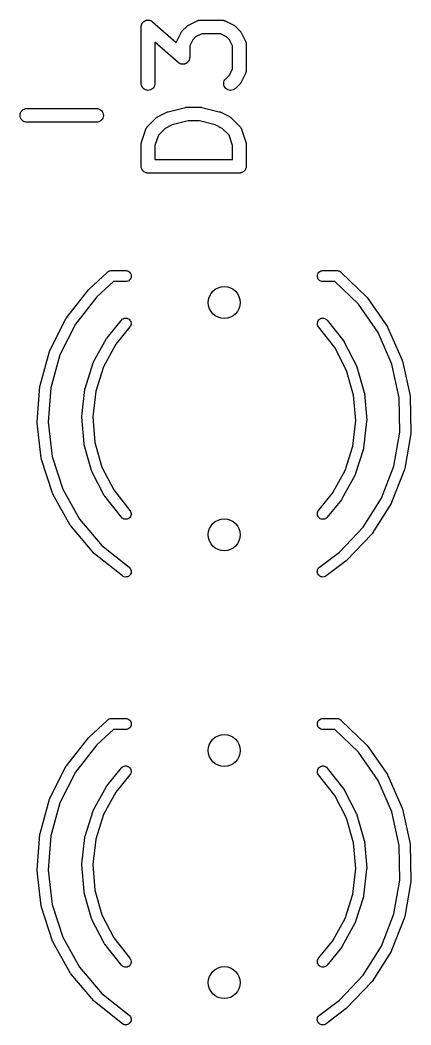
# Model space of a CAD drawing. Extents: x 2.7 to 6.64, y -5.71 to -1.95.
# Drawn here: x 6.4671 to 6.6356, y -3.8796 to -3.4468 of the extents above; entities that cross this region are included whole.
import ezdxf

# ---------------------------------------------------------------- set-up
doc = ezdxf.new("R2010")
doc.units = 0
doc.header["$MEASUREMENT"] = 0
doc.layers.add('BLACK', color=7, linetype='CONTINUOUS')

msp = doc.modelspace()

# ---------------------------------------------------------------- linework, layer by layer
at = {"layer": 'BLACK', "linetype": 'CONTINUOUS'}
for p, q in [((6.51933, -3.44936), (6.51936, -3.44926)), ((6.51933, -3.44955), (6.51933, -3.44936)), ((6.51936, -3.44926), (6.51937, -3.44916)), ((6.51937, -3.44916), (6.51943, -3.44898)), ((6.51943, -3.44898), (6.51947, -3.4488)), ((6.51947, -3.4488), (6.51951, -3.44871)), ((6.51951, -3.44871), (6.51955, -3.44861)), ((6.51955, -3.44861), (6.51963, -3.44845)), ((6.51963, -3.44845), (6.51971, -3.44828)), ((6.51971, -3.44828), (6.51977, -3.4482)), ((6.51977, -3.4482), (6.51982, -3.44811)), ((6.51982, -3.44811), (6.51994, -3.44796)), ((6.51994, -3.44796), (6.52005, -3.44782)), ((6.52005, -3.44782), (6.52013, -3.44774)), ((6.52013, -3.44774), (6.52019, -3.44767)), ((6.52019, -3.44767), (6.52034, -3.44755)), ((6.52034, -3.44755), (6.52047, -3.44742)), ((6.52047, -3.44742), (6.52056, -3.44737)), ((6.52056, -3.44737), (6.52064, -3.4473)), ((6.52064, -3.4473), (6.52081, -3.44722)), ((6.52081, -3.44722), (6.52096, -3.44712)), ((6.52096, -3.44712), (6.52106, -3.44709)), ((6.52106, -3.44709), (6.52115, -3.44704)), ((6.52115, -3.44704), (6.52133, -3.44698)), ((6.52133, -3.44698), (6.5215, -3.44692)), ((6.5215, -3.44692), (6.52161, -3.4469)), ((6.52161, -3.4469), (6.52171, -3.44687)), ((6.52171, -3.44687), (6.52189, -3.44686)), ((6.52189, -3.44686), (6.52207, -3.44683)), ((6.52207, -3.44683), (6.52218, -3.44683)), ((6.52218, -3.44683), (6.52228, -3.44682)), ((6.52228, -3.44682), (6.52246, -3.44684)), ((6.52246, -3.44684), (6.52265, -3.44685)), ((6.52265, -3.44685), (6.52275, -3.44687)), ((6.52275, -3.44687), (6.52285, -3.44688)), ((6.52285, -3.44688), (6.52303, -3.44694)), ((6.52303, -3.44694), (6.52321, -3.44698)), ((6.52321, -3.44698), (6.5233, -3.44702)), ((6.5233, -3.44702), (6.5234, -3.44705)), ((6.5234, -3.44705), (6.52357, -3.44714)), ((6.52357, -3.44714), (6.52373, -3.44722)), ((6.52373, -3.44722), (6.52382, -3.44728)), ((6.52382, -3.44728), (6.52391, -3.44733)), ((6.52391, -3.44733), (6.52405, -3.44745)), ((6.52405, -3.44745), (6.5242, -3.44755)), ((6.5242, -3.44755), (6.53441, -3.45649)), ((6.53908, -3.44943), (6.5392, -3.44932)), ((6.5392, -3.44932), (6.5393, -3.44925)), ((6.5393, -3.44925), (6.5394, -3.44917)), ((6.5394, -3.44917), (6.53955, -3.4491)), ((6.53955, -3.4491), (6.53969, -3.44901)), ((6.53969, -3.44901), (6.54344, -3.44713)), ((6.54344, -3.44713), (6.54347, -3.44712)), ((6.54347, -3.44712), (6.54355, -3.44709)), ((6.54355, -3.44709), (6.54363, -3.44705)), ((6.54363, -3.44705), (6.54382, -3.44699)), ((6.54382, -3.44699), (6.54401, -3.44692)), ((6.54401, -3.44692), (6.5441, -3.4469)), ((6.5441, -3.4469), (6.54418, -3.44688)), ((6.54418, -3.44688), (6.54438, -3.44686)), ((6.54438, -3.44686), (6.54458, -3.44683)), ((6.54458, -3.44683), (6.54467, -3.44683)), ((6.54467, -3.44683), (6.54476, -3.44682)), ((6.54476, -3.44682), (6.55413, -3.44682)), ((6.55413, -3.44682), (6.55417, -3.44682)), ((6.55417, -3.44682), (6.55426, -3.44683)), ((6.55426, -3.44683), (6.55434, -3.44683)), ((6.55434, -3.44683), (6.55454, -3.44686)), ((6.55454, -3.44686), (6.55474, -3.44689)), ((6.55474, -3.44689), (6.55483, -3.44691)), ((6.55483, -3.44691), (6.55491, -3.44693)), ((6.55491, -3.44693), (6.5551, -3.447)), ((6.5551, -3.447), (6.55529, -3.44706)), ((6.55529, -3.44706), (6.55537, -3.4471)), ((6.55537, -3.4471), (6.55545, -3.44713)), ((6.55545, -3.44713), (6.5592, -3.44901)), ((6.5592, -3.44901), (6.55924, -3.44903)), ((6.55924, -3.44903), (6.55938, -3.44912)), ((6.55938, -3.44912), (6.55952, -3.4492)), ((6.55952, -3.4492), (6.55962, -3.44927)), ((6.55962, -3.44927), (6.55972, -3.44934)), ((6.55972, -3.44934), (6.55984, -3.44946)), ((6.51931, -3.44973), (6.51933, -3.44955)), ((6.51931, -3.44977), (6.51931, -3.44973)), ((6.51931, -3.47415), (6.51931, -3.44977)), ((6.53462, -3.45595), (6.53649, -3.4522)), ((6.53649, -3.4522), (6.53651, -3.45217)), ((6.53651, -3.45217), (6.5366, -3.45203)), ((6.5366, -3.45203), (6.53668, -3.45188)), ((6.53668, -3.45188), (6.53676, -3.45179)), ((6.53676, -3.45179), (6.53682, -3.45168)), ((6.53682, -3.45168), (6.53694, -3.45156)), ((6.53694, -3.45156), (6.53704, -3.45144)), ((6.53704, -3.45144), (6.53892, -3.44956)), ((6.53892, -3.44956), (6.53895, -3.44953)), ((6.53895, -3.44953), (6.53908, -3.44943)), ((6.54545, -3.45273), (6.54276, -3.45408)), ((6.55343, -3.45273), (6.54545, -3.45273)), ((6.55613, -3.45408), (6.55343, -3.45273)), ((6.55984, -3.44946), (6.55997, -3.44956)), ((6.55997, -3.44956), (6.56184, -3.45144)), ((6.56184, -3.45144), (6.56187, -3.45147)), ((6.56187, -3.45147), (6.56197, -3.4516)), ((6.56197, -3.4516), (6.56209, -3.45172)), ((6.56209, -3.45172), (6.56215, -3.45182)), ((6.56215, -3.45182), (6.56223, -3.45192)), ((6.56223, -3.45192), (6.56231, -3.45206)), ((6.56231, -3.45206), (6.5624, -3.4522)), ((6.5624, -3.4522), (6.56427, -3.45595)), ((6.53531, -3.46512), (6.52521, -3.45628)), ((6.52521, -3.45628), (6.52521, -3.47415)), ((6.53441, -3.45649), (6.53448, -3.4563)), ((6.53448, -3.4563), (6.53454, -3.45611)), ((6.53454, -3.45611), (6.53459, -3.45603)), ((6.53459, -3.45603), (6.53462, -3.45595)), ((6.54156, -3.45527), (6.54021, -3.45797)), ((6.54021, -3.45797), (6.54021, -3.4629)), ((6.54276, -3.45408), (6.54156, -3.45527)), ((6.55733, -3.45527), (6.55613, -3.45408)), ((6.55868, -3.45797), (6.55733, -3.45527)), ((6.55868, -3.46783), (6.55868, -3.45797)), ((6.56427, -3.45595), (6.56429, -3.45599)), ((6.56429, -3.45599), (6.56432, -3.45607)), ((6.56432, -3.45607), (6.56436, -3.45615)), ((6.56436, -3.45615), (6.56442, -3.45634)), ((6.56442, -3.45634), (6.56449, -3.45653)), ((6.56449, -3.45653), (6.5645, -3.45662)), ((6.5645, -3.45662), (6.56453, -3.4567)), ((6.56453, -3.4567), (6.56455, -3.4569)), ((6.56455, -3.4569), (6.56458, -3.4571)), ((6.56458, -3.4571), (6.56457, -3.45719)), ((6.56457, -3.45719), (6.56458, -3.45727)), ((6.56458, -3.45727), (6.56458, -3.46852)), ((6.53546, -3.46523), (6.53531, -3.46512)), ((6.53561, -3.46535), (6.53546, -3.46523)), ((6.5357, -3.4654), (6.53561, -3.46535)), ((6.53578, -3.46546), (6.5357, -3.4654)), ((6.53595, -3.46553), (6.53578, -3.46546)), ((6.53611, -3.46562), (6.53595, -3.46553)), ((6.53621, -3.46565), (6.53611, -3.46562)), ((6.53631, -3.46569), (6.53621, -3.46565)), ((6.53649, -3.46574), (6.53631, -3.46569)), ((6.53666, -3.46579), (6.53649, -3.46574)), ((6.53677, -3.4658), (6.53666, -3.46579)), ((6.53687, -3.46583), (6.53677, -3.4658)), ((6.53705, -3.46583), (6.53687, -3.46583)), ((6.53724, -3.46585), (6.53705, -3.46583)), ((6.53734, -3.46584), (6.53724, -3.46585)), ((6.53744, -3.46585), (6.53734, -3.46584)), ((6.53763, -3.46582), (6.53744, -3.46585)), ((6.53781, -3.4658), (6.53763, -3.46582)), ((6.53791, -3.46577), (6.53781, -3.4658)), ((6.53801, -3.46575), (6.53791, -3.46577)), ((6.53819, -3.46569), (6.53801, -3.46575)), ((6.53836, -3.46564), (6.53819, -3.46569)), ((6.53846, -3.46559), (6.53836, -3.46564)), ((6.53855, -3.46555), (6.53846, -3.46559)), ((6.53871, -3.46545), (6.53855, -3.46555)), ((6.53887, -3.46537), (6.53871, -3.46545)), ((6.53895, -3.4653), (6.53887, -3.46537)), ((6.53904, -3.46525), (6.53895, -3.4653)), ((6.53918, -3.46512), (6.53904, -3.46525)), ((6.53932, -3.46501), (6.53918, -3.46512)), ((6.53939, -3.46493), (6.53932, -3.46501)), ((6.53947, -3.46486), (6.53939, -3.46493)), ((6.53957, -3.46471), (6.53947, -3.46486)), ((6.53969, -3.46457), (6.53957, -3.46471)), ((6.53974, -3.46448), (6.53969, -3.46457)), ((6.5398, -3.46439), (6.53974, -3.46448)), ((6.53988, -3.46422), (6.5398, -3.46439)), ((6.53997, -3.46406), (6.53988, -3.46422)), ((6.54, -3.46396), (6.53997, -3.46406)), ((6.54005, -3.46387), (6.54, -3.46396)), ((6.54009, -3.46369), (6.54005, -3.46387)), ((6.54015, -3.46351), (6.54009, -3.46369)), ((6.54016, -3.46341), (6.54015, -3.46351)), ((6.54018, -3.46331), (6.54016, -3.46341)), ((6.54019, -3.46312), (6.54018, -3.46331)), ((6.54021, -3.46294), (6.54019, -3.46312)), ((6.54021, -3.4629), (6.54021, -3.46294)), ((6.55579, -3.47206), (6.55733, -3.47052)), ((6.55733, -3.47052), (6.55868, -3.46783)), ((6.56427, -3.46984), (6.5624, -3.47359)), ((6.5643, -3.46976), (6.56427, -3.46984)), ((6.56434, -3.46969), (6.5643, -3.46976)), ((6.5644, -3.46949), (6.56434, -3.46969)), ((6.56448, -3.46931), (6.5644, -3.46949)), ((6.56449, -3.46922), (6.56448, -3.46931)), ((6.56452, -3.46914), (6.56449, -3.46922)), ((6.56454, -3.46894), (6.56452, -3.46914)), ((6.56457, -3.46874), (6.56454, -3.46894)), ((6.56458, -3.46856), (6.56457, -3.46865)), ((6.56457, -3.46865), (6.56457, -3.46874)), ((6.56458, -3.46852), (6.56458, -3.46856)), ((6.51936, -3.47472), (6.51931, -3.47415)), ((6.51953, -3.47527), (6.51936, -3.47472)), ((6.5198, -3.47578), (6.51953, -3.47527)), ((6.52497, -3.47531), (6.5247, -3.47582)), ((6.52515, -3.47476), (6.52497, -3.47531)), ((6.52521, -3.47419), (6.52515, -3.47476)), ((6.52521, -3.47415), (6.52521, -3.47419)), ((6.55493, -3.47414), (6.55499, -3.47356)), ((6.55498, -3.47471), (6.55493, -3.47414)), ((6.55515, -3.47526), (6.55498, -3.47471)), ((6.55499, -3.47356), (6.55515, -3.47301)), ((6.55515, -3.47301), (6.55543, -3.4725)), ((6.55541, -3.47577), (6.55515, -3.47526)), ((6.55543, -3.4725), (6.55579, -3.47206)), ((6.56184, -3.47436), (6.55997, -3.47623)), ((6.56195, -3.47423), (6.56184, -3.47436)), ((6.56206, -3.47411), (6.56195, -3.47423)), ((6.56213, -3.47401), (6.56206, -3.47411)), ((6.56221, -3.47391), (6.56213, -3.47401)), ((6.56229, -3.47377), (6.56221, -3.47391)), ((6.56238, -3.47363), (6.56229, -3.47377)), ((6.5624, -3.47359), (6.56238, -3.47363)), ((6.52016, -3.47623), (6.5198, -3.47578)), ((6.52061, -3.47659), (6.52016, -3.47623)), ((6.52111, -3.47687), (6.52061, -3.47659)), ((6.52167, -3.47704), (6.52111, -3.47687)), ((6.52224, -3.4771), (6.52167, -3.47704)), ((6.52281, -3.47705), (6.52224, -3.4771)), ((6.52337, -3.47688), (6.52281, -3.47705)), ((6.52388, -3.47662), (6.52337, -3.47688)), ((6.52433, -3.47626), (6.52388, -3.47662)), ((6.5247, -3.47582), (6.52433, -3.47626)), ((6.55578, -3.47622), (6.55541, -3.47577)), ((6.55622, -3.47659), (6.55578, -3.47622)), ((6.55673, -3.47687), (6.55622, -3.47659)), ((6.55728, -3.47704), (6.55673, -3.47687)), ((6.55785, -3.4771), (6.55728, -3.47704)), ((6.55842, -3.47705), (6.55785, -3.4771)), ((6.55898, -3.47689), (6.55842, -3.47705)), ((6.55949, -3.47662), (6.55898, -3.47689)), ((6.55994, -3.47626), (6.55949, -3.47662)), ((6.55997, -3.47623), (6.55994, -3.47626)), ((6.46709, -3.48783), (6.46715, -3.48726)), ((6.46714, -3.4884), (6.46709, -3.48783)), ((6.46715, -3.48726), (6.46732, -3.48671)), ((6.46732, -3.48671), (6.46759, -3.4862)), ((6.46759, -3.4862), (6.46796, -3.48576)), ((6.46796, -3.48576), (6.46841, -3.48539)), ((6.46841, -3.48539), (6.46892, -3.48512)), ((6.46892, -3.48512), (6.46947, -3.48495)), ((6.46947, -3.48495), (6.47004, -3.4849)), ((6.47004, -3.4849), (6.50004, -3.4849)), ((6.50004, -3.4849), (6.50008, -3.4849)), ((6.50008, -3.4849), (6.50065, -3.48496)), ((6.50065, -3.48496), (6.5012, -3.48514)), ((6.5012, -3.48514), (6.50171, -3.48542)), ((6.50171, -3.48542), (6.50215, -3.48579)), ((6.50215, -3.48579), (6.50251, -3.48623)), ((6.50251, -3.48623), (6.50278, -3.48675)), ((6.50278, -3.48675), (6.50294, -3.4873)), ((6.50299, -3.48787), (6.50293, -3.48845)), ((6.50294, -3.4873), (6.50299, -3.48787)), ((6.52656, -3.48838), (6.53031, -3.4865)), ((6.53031, -3.4865), (6.53035, -3.48649)), ((6.53035, -3.48649), (6.53036, -3.48648)), ((6.53036, -3.48648), (6.53037, -3.48647)), ((6.53037, -3.48647), (6.53063, -3.48638)), ((6.53063, -3.48638), (6.53089, -3.48629)), ((6.53089, -3.48629), (6.5309, -3.48629)), ((6.5309, -3.48629), (6.53092, -3.48628)), ((6.53092, -3.48628), (6.53842, -3.48441)), ((6.53842, -3.48441), (6.53846, -3.4844)), ((6.53846, -3.4844), (6.53851, -3.48439)), ((6.53851, -3.48439), (6.53856, -3.48437)), ((6.53856, -3.48437), (6.53879, -3.48435)), ((6.53879, -3.48435), (6.53903, -3.48432)), ((6.53903, -3.48432), (6.53908, -3.48432)), ((6.53908, -3.48432), (6.53913, -3.48432)), ((6.53913, -3.48432), (6.54476, -3.48432)), ((6.54476, -3.48432), (6.5448, -3.48432)), ((6.5448, -3.48432), (6.54485, -3.48432)), ((6.54485, -3.48432), (6.5449, -3.48432)), ((6.5449, -3.48432), (6.54514, -3.48436)), ((6.54514, -3.48436), (6.54537, -3.48438)), ((6.54537, -3.48438), (6.54542, -3.4844)), ((6.54542, -3.4844), (6.54547, -3.48441)), ((6.54547, -3.48441), (6.55297, -3.48628)), ((6.55297, -3.48628), (6.55301, -3.48629)), ((6.55301, -3.48629), (6.55302, -3.4863)), ((6.55302, -3.4863), (6.55304, -3.4863)), ((6.55304, -3.4863), (6.55329, -3.4864)), ((6.55329, -3.4864), (6.55355, -3.48649)), ((6.55355, -3.48649), (6.55356, -3.4865)), ((6.55356, -3.4865), (6.55358, -3.4865)), ((6.55358, -3.4865), (6.55733, -3.48838)), ((6.4673, -3.48896), (6.46714, -3.4884)), ((6.46757, -3.48947), (6.4673, -3.48896)), ((6.46793, -3.48992), (6.46757, -3.48947)), ((6.46837, -3.49029), (6.46793, -3.48992)), ((6.46888, -3.49057), (6.46837, -3.49029)), ((6.46943, -3.49074), (6.46888, -3.49057)), ((6.47, -3.4908), (6.46943, -3.49074)), ((6.47004, -3.4908), (6.47, -3.4908)), ((6.50004, -3.4908), (6.47004, -3.4908)), ((6.50061, -3.49075), (6.50004, -3.4908)), ((6.50116, -3.49058), (6.50061, -3.49075)), ((6.50167, -3.49031), (6.50116, -3.49058)), ((6.50212, -3.48995), (6.50167, -3.49031)), ((6.50249, -3.4895), (6.50212, -3.48995)), ((6.50276, -3.489), (6.50249, -3.4895)), ((6.50293, -3.48845), (6.50276, -3.489)), ((6.52199, -3.49275), (6.52205, -3.49268)), ((6.52205, -3.49268), (6.5258, -3.48893)), ((6.5258, -3.48893), (6.52582, -3.4889)), ((6.52582, -3.4889), (6.52595, -3.4888)), ((6.52595, -3.4888), (6.52608, -3.48869)), ((6.52608, -3.48869), (6.52618, -3.48862)), ((6.52618, -3.48862), (6.52628, -3.48854)), ((6.52628, -3.48854), (6.52642, -3.48847)), ((6.52642, -3.48847), (6.52656, -3.48838)), ((6.53266, -3.49193), (6.52963, -3.49345)), ((6.5395, -3.49022), (6.53266, -3.49193)), ((6.54439, -3.49022), (6.5395, -3.49022)), ((6.55122, -3.49193), (6.54439, -3.49022)), ((6.55426, -3.49345), (6.55122, -3.49193)), ((6.55733, -3.48838), (6.55736, -3.4884)), ((6.55736, -3.4884), (6.5575, -3.48849)), ((6.5575, -3.48849), (6.55765, -3.48857)), ((6.55765, -3.48857), (6.55774, -3.48864)), ((6.55774, -3.48864), (6.55785, -3.48871)), ((6.55785, -3.48871), (6.55796, -3.48883)), ((6.55796, -3.48883), (6.55809, -3.48893)), ((6.55809, -3.48893), (6.56184, -3.49268)), ((6.56184, -3.49268), (6.56187, -3.49271)), ((6.51946, -3.49946), (6.52133, -3.49384)), ((6.52133, -3.49384), (6.52135, -3.4938)), ((6.52135, -3.4938), (6.52138, -3.49372)), ((6.52138, -3.49372), (6.52141, -3.49363)), ((6.52141, -3.49363), (6.5215, -3.49346)), ((6.5215, -3.49346), (6.52159, -3.49327)), ((6.52159, -3.49327), (6.52164, -3.4932)), ((6.52164, -3.4932), (6.52168, -3.49313)), ((6.52168, -3.49313), (6.52181, -3.49297)), ((6.52181, -3.49297), (6.52193, -3.49281)), ((6.52193, -3.49281), (6.52199, -3.49275)), ((6.52671, -3.49636), (6.52521, -3.50087)), ((6.52963, -3.49345), (6.52671, -3.49636)), ((6.55717, -3.49636), (6.55426, -3.49345)), ((6.55868, -3.50087), (6.55717, -3.49636)), ((6.56187, -3.49271), (6.56193, -3.49278)), ((6.56193, -3.49278), (6.56199, -3.49284)), ((6.56199, -3.49284), (6.5621, -3.493)), ((6.5621, -3.493), (6.56223, -3.49316)), ((6.56223, -3.49316), (6.56227, -3.49324)), ((6.56227, -3.49324), (6.56232, -3.49331)), ((6.56232, -3.49331), (6.5624, -3.49349)), ((6.5624, -3.49349), (6.5625, -3.49367)), ((6.5625, -3.49367), (6.56252, -3.49376)), ((6.56252, -3.49376), (6.56256, -3.49384)), ((6.56256, -3.49384), (6.56443, -3.49946)), ((6.51931, -3.50035), (6.51933, -3.50019)), ((6.51931, -3.50039), (6.51931, -3.50035)), ((6.51931, -3.50977), (6.51931, -3.50039)), ((6.51933, -3.50002), (6.51936, -3.4999)), ((6.51933, -3.50019), (6.51933, -3.50002)), ((6.51936, -3.4999), (6.51937, -3.49978)), ((6.51937, -3.49978), (6.51942, -3.49962)), ((6.51942, -3.49962), (6.51946, -3.49946)), ((6.52521, -3.50087), (6.52521, -3.50681)), ((6.55868, -3.50681), (6.55868, -3.50087)), ((6.56443, -3.49946), (6.56444, -3.4995)), ((6.56444, -3.4995), (6.56448, -3.49966)), ((6.56448, -3.49966), (6.56453, -3.49982)), ((6.56453, -3.49982), (6.56454, -3.49994)), ((6.56454, -3.49994), (6.56456, -3.50006)), ((6.56456, -3.50006), (6.56457, -3.50023)), ((6.56457, -3.50023), (6.56458, -3.50039)), ((6.56458, -3.50039), (6.56458, -3.50977)), ((6.51933, -3.51004), (6.51931, -3.50977)), ((6.52521, -3.50681), (6.55868, -3.50681)), ((6.56458, -3.50981), (6.56455, -3.51009)), ((6.56458, -3.50977), (6.56458, -3.50979)), ((6.56458, -3.50979), (6.56458, -3.50979)), ((6.56458, -3.50979), (6.56458, -3.50979)), ((6.56458, -3.50979), (6.56458, -3.50981)), ((6.51936, -3.51032), (6.51933, -3.51004)), ((6.51936, -3.51033), (6.51936, -3.51032)), ((6.51936, -3.51034), (6.51936, -3.51033)), ((6.51944, -3.51061), (6.51936, -3.51034)), ((6.51952, -3.51087), (6.51944, -3.51061)), ((6.51953, -3.51088), (6.51952, -3.51087)), ((6.51953, -3.51089), (6.51953, -3.51088)), ((6.51966, -3.51114), (6.51953, -3.51089)), ((6.51979, -3.51138), (6.51966, -3.51114)), ((6.51979, -3.51139), (6.51979, -3.51138)), ((6.5198, -3.5114), (6.51979, -3.51139)), ((6.51998, -3.51162), (6.5198, -3.5114)), ((6.52015, -3.51183), (6.51998, -3.51162)), ((6.52016, -3.51184), (6.52015, -3.51183)), ((6.52016, -3.51185), (6.52016, -3.51184)), ((6.52038, -3.51202), (6.52016, -3.51185)), ((6.52059, -3.5122), (6.52038, -3.51202)), ((6.5206, -3.51221), (6.52059, -3.5122)), ((6.52061, -3.51222), (6.5206, -3.51221)), ((6.52085, -3.51235), (6.52061, -3.51222)), ((6.5211, -3.51248), (6.52085, -3.51235)), ((6.52111, -3.51248), (6.5211, -3.51248)), ((6.52111, -3.51249), (6.52111, -3.51248)), ((6.52138, -3.51257), (6.52111, -3.51249)), ((6.52165, -3.51266), (6.52138, -3.51257)), ((6.52166, -3.51266), (6.52165, -3.51266)), ((6.52167, -3.51266), (6.52166, -3.51266)), ((6.52194, -3.51269), (6.52167, -3.51266)), ((6.52222, -3.51272), (6.52194, -3.51269)), ((6.52224, -3.51272), (6.52222, -3.51272)), ((6.52226, -3.51272), (6.52224, -3.51272)), ((6.52224, -3.51272), (6.52224, -3.51272)), ((6.52224, -3.51272), (6.52224, -3.51272)), ((6.56163, -3.51272), (6.52226, -3.51272)), ((6.56191, -3.51269), (6.56163, -3.51272)), ((6.56218, -3.51267), (6.56191, -3.51269)), ((6.56219, -3.51267), (6.56218, -3.51267)), ((6.5622, -3.51266), (6.56219, -3.51267)), ((6.56247, -3.51258), (6.5622, -3.51266)), ((6.56274, -3.51251), (6.56247, -3.51258)), ((6.56275, -3.5125), (6.56274, -3.5125)), ((6.56274, -3.5125), (6.56274, -3.51251)), ((6.563, -3.51237), (6.56275, -3.5125)), ((6.56325, -3.51224), (6.563, -3.51237)), ((6.56326, -3.51223), (6.56325, -3.51223)), ((6.56325, -3.51223), (6.56325, -3.51224)), ((6.56348, -3.51205), (6.56326, -3.51223)), ((6.5637, -3.51188), (6.56348, -3.51205)), ((6.56371, -3.51186), (6.5637, -3.51187)), ((6.5637, -3.51187), (6.5637, -3.51188)), ((6.56389, -3.51165), (6.56371, -3.51186)), ((6.56407, -3.51144), (6.56389, -3.51165)), ((6.56408, -3.51142), (6.56407, -3.51143)), ((6.56407, -3.51143), (6.56407, -3.51144)), ((6.56421, -3.51118), (6.56408, -3.51142)), ((6.56434, -3.51093), (6.56421, -3.51118)), ((6.56435, -3.51092), (6.56434, -3.51093)), ((6.56443, -3.51064), (6.56435, -3.51091)), ((6.56435, -3.51091), (6.56435, -3.51092)), ((6.56452, -3.51038), (6.56443, -3.51064)), ((6.56455, -3.51009), (6.56452, -3.51036)), ((6.56452, -3.51036), (6.56452, -3.51037)), ((6.56452, -3.51037), (6.56452, -3.51038)), ((6.49681, -3.56271), (6.50468, -3.55553)), ((6.50468, -3.55553), (6.50478, -3.55541)), ((6.50478, -3.55541), (6.50514, -3.55511)), ((6.50514, -3.55511), (6.50555, -3.55489)), ((6.50555, -3.55489), (6.50599, -3.55476)), ((6.50599, -3.55476), (6.50634, -3.55472)), ((6.50634, -3.55472), (6.51271, -3.55472)), ((6.51271, -3.55472), (6.51306, -3.55476)), ((6.51306, -3.55476), (6.51351, -3.55489)), ((6.51351, -3.55489), (6.51392, -3.55511)), ((6.51392, -3.55511), (6.51428, -3.55541)), ((6.51428, -3.55541), (6.51457, -3.55577)), ((6.51457, -3.55577), (6.51479, -3.55618)), ((6.51479, -3.55618), (6.51493, -3.55662)), ((6.51493, -3.55755), (6.51479, -3.55799)), ((6.51493, -3.55662), (6.51497, -3.55709)), ((6.51497, -3.55709), (6.51493, -3.55755)), ((6.59526, -3.55709), (6.59531, -3.55662)), ((6.59531, -3.55755), (6.59526, -3.55709)), ((6.59531, -3.55662), (6.59544, -3.55618)), ((6.59544, -3.55799), (6.59531, -3.55755)), ((6.59544, -3.55618), (6.59566, -3.55577)), ((6.59566, -3.55577), (6.59596, -3.55541)), ((6.59596, -3.55541), (6.59632, -3.55511)), ((6.59632, -3.55511), (6.59673, -3.55489)), ((6.59673, -3.55489), (6.59717, -3.55476)), ((6.59717, -3.55476), (6.59752, -3.55472)), ((6.59752, -3.55472), (6.6039, -3.55472)), ((6.6039, -3.55472), (6.60424, -3.55476)), ((6.60424, -3.55476), (6.60469, -3.55489)), ((6.60469, -3.55489), (6.6051, -3.55511)), ((6.6051, -3.55511), (6.60546, -3.55541)), ((6.60546, -3.55541), (6.60559, -3.55557)), ((6.60559, -3.55557), (6.6164, -3.566)), ((6.50739, -3.55945), (6.50014, -3.56607)), ((6.51271, -3.55945), (6.50739, -3.55945)), ((6.51306, -3.55941), (6.51271, -3.55945)), ((6.51351, -3.55928), (6.51306, -3.55941)), ((6.51392, -3.55906), (6.51351, -3.55928)), ((6.51428, -3.55876), (6.51392, -3.55906)), ((6.51457, -3.55841), (6.51428, -3.55876)), ((6.51479, -3.55799), (6.51457, -3.55841)), ((6.59566, -3.55841), (6.59544, -3.55799)), ((6.59596, -3.55876), (6.59566, -3.55841)), ((6.59632, -3.55906), (6.59596, -3.55876)), ((6.59673, -3.55928), (6.59632, -3.55906)), ((6.59717, -3.55941), (6.59673, -3.55928)), ((6.59752, -3.55945), (6.59717, -3.55941)), ((6.60281, -3.55945), (6.59752, -3.55945)), ((6.61296, -3.56924), (6.60281, -3.55945)), ((6.48712, -3.57504), (6.49654, -3.563)), ((6.50014, -3.56607), (6.49099, -3.57777)), ((6.49654, -3.563), (6.49656, -3.56297)), ((6.49656, -3.56297), (6.49669, -3.56284)), ((6.49669, -3.56284), (6.49681, -3.56271)), ((6.6164, -3.566), (6.61643, -3.56603)), ((6.61643, -3.56603), (6.61656, -3.56619)), ((6.61656, -3.56619), (6.6167, -3.56636)), ((6.62142, -3.58142), (6.61296, -3.56924)), ((6.6167, -3.56636), (6.62543, -3.57891)), ((6.47998, -3.58908), (6.48688, -3.57543)), ((6.49099, -3.57777), (6.4843, -3.591)), ((6.48688, -3.57543), (6.48689, -3.5754)), ((6.48689, -3.5754), (6.48701, -3.57522)), ((6.48701, -3.57522), (6.48712, -3.57504)), ((6.50459, -3.58361), (6.51077, -3.57603)), ((6.51443, -3.57901), (6.50838, -3.58643)), ((6.51077, -3.57603), (6.51079, -3.576)), ((6.51079, -3.576), (6.51112, -3.57568)), ((6.51112, -3.57568), (6.5115, -3.57543)), ((6.5115, -3.57543), (6.51193, -3.57526)), ((6.51193, -3.57526), (6.51238, -3.57517)), ((6.51238, -3.57517), (6.51285, -3.57517)), ((6.51285, -3.57517), (6.5133, -3.57526)), ((6.5133, -3.57526), (6.51372, -3.57544)), ((6.51372, -3.57544), (6.5141, -3.5757)), ((6.5141, -3.5757), (6.51443, -3.57603)), ((6.51443, -3.57603), (6.51468, -3.57641)), ((6.51468, -3.57863), (6.51443, -3.57901)), ((6.51468, -3.57641), (6.51486, -3.57684)), ((6.51486, -3.5782), (6.51468, -3.57863)), ((6.51486, -3.57684), (6.51495, -3.57729)), ((6.51495, -3.57775), (6.51486, -3.5782)), ((6.51495, -3.57729), (6.51495, -3.57775)), ((6.59528, -3.57768), (6.59529, -3.57722)), ((6.59536, -3.57814), (6.59528, -3.57768)), ((6.59529, -3.57722), (6.5954, -3.57677)), ((6.59552, -3.57857), (6.59536, -3.57814)), ((6.5954, -3.57677), (6.59558, -3.57635)), ((6.59576, -3.57896), (6.59552, -3.57857)), ((6.59558, -3.57635), (6.59585, -3.57598)), ((6.59579, -3.57899), (6.59576, -3.57896)), ((6.60279, -3.58784), (6.59579, -3.57899)), ((6.59585, -3.57598), (6.59619, -3.57566)), ((6.59619, -3.57566), (6.59657, -3.57541)), ((6.59657, -3.57541), (6.597, -3.57525)), ((6.597, -3.57525), (6.59746, -3.57517)), ((6.59746, -3.57517), (6.59792, -3.57518)), ((6.59792, -3.57518), (6.59837, -3.57528)), ((6.59837, -3.57528), (6.59879, -3.57546)), ((6.59879, -3.57546), (6.59917, -3.57572)), ((6.59917, -3.57572), (6.59949, -3.57606)), ((6.59949, -3.57606), (6.60664, -3.58509)), ((6.62543, -3.57891), (6.62545, -3.57894)), ((6.62545, -3.57894), (6.62555, -3.57912)), ((6.62555, -3.57912), (6.62566, -3.57931)), ((6.62736, -3.595), (6.62142, -3.58142)), ((6.62566, -3.57931), (6.63179, -3.59332)), ((6.49879, -3.59406), (6.50435, -3.58396)), ((6.50838, -3.58643), (6.50304, -3.59613)), ((6.50435, -3.58396), (6.50436, -3.58393)), ((6.50436, -3.58393), (6.50448, -3.58377)), ((6.50448, -3.58377), (6.50459, -3.58361)), ((6.60784, -3.59769), (6.60279, -3.58784)), ((6.60664, -3.58509), (6.60666, -3.58512)), ((6.60666, -3.58512), (6.60677, -3.5853)), ((6.60677, -3.5853), (6.60689, -3.58548)), ((6.60689, -3.58548), (6.61215, -3.59574)), ((6.47569, -3.60424), (6.47981, -3.58951)), ((6.47981, -3.58951), (6.47982, -3.58948)), ((6.47982, -3.58948), (6.4799, -3.58928)), ((6.4799, -3.58928), (6.47998, -3.58908)), ((6.4843, -3.591), (6.4803, -3.60528)), ((6.49511, -3.60546), (6.49861, -3.59448)), ((6.49861, -3.59448), (6.49862, -3.59445)), ((6.49862, -3.59445), (6.4987, -3.59425)), ((6.4987, -3.59425), (6.49879, -3.59406)), ((6.50304, -3.59613), (6.49968, -3.60668)), ((6.61215, -3.59574), (6.61216, -3.59577)), ((6.61216, -3.59577), (6.61224, -3.59597)), ((6.61224, -3.59597), (6.61232, -3.59617)), ((6.61232, -3.59617), (6.61548, -3.60725)), ((6.63055, -3.60948), (6.62736, -3.595)), ((6.63179, -3.59332), (6.6318, -3.59335)), ((6.6318, -3.59335), (6.63186, -3.59355)), ((6.63186, -3.59355), (6.63193, -3.59376)), ((6.63193, -3.59376), (6.63522, -3.60869)), ((6.61088, -3.60832), (6.60784, -3.59769)), ((6.47443, -3.61993), (6.47561, -3.60469)), ((6.47561, -3.60466), (6.47565, -3.60444)), ((6.47561, -3.60469), (6.47561, -3.60466)), ((6.47565, -3.60444), (6.47569, -3.60424)), ((6.4803, -3.60528), (6.47916, -3.62007)), ((6.49372, -3.61737), (6.49502, -3.60591)), ((6.49502, -3.60588), (6.49507, -3.60567)), ((6.49502, -3.60591), (6.49502, -3.60588)), ((6.49507, -3.60567), (6.49511, -3.60546)), ((6.49968, -3.60668), (6.49844, -3.61767)), ((6.61179, -3.61935), (6.61088, -3.60832)), ((6.61548, -3.60725), (6.61549, -3.60728)), ((6.61549, -3.60728), (6.61553, -3.60749)), ((6.61553, -3.60749), (6.61557, -3.6077)), ((6.61557, -3.6077), (6.61652, -3.61919)), ((6.63087, -3.6243), (6.63055, -3.60948)), ((6.63522, -3.60869), (6.63522, -3.60872)), ((6.63522, -3.60872), (6.63525, -3.60894)), ((6.63525, -3.60894), (6.63527, -3.60915)), ((6.63527, -3.60915), (6.6356, -3.62444)), ((6.49371, -3.6178), (6.49372, -3.61758)), ((6.49372, -3.61783), (6.49371, -3.6178)), ((6.49372, -3.61758), (6.49372, -3.61737)), ((6.49467, -3.62931), (6.49372, -3.61783)), ((6.49844, -3.61767), (6.49936, -3.62869)), ((6.47444, -3.62015), (6.47443, -3.61993)), ((6.47444, -3.62036), (6.47444, -3.62015)), ((6.47444, -3.62039), (6.47444, -3.62036)), ((6.47625, -3.63558), (6.47444, -3.62039)), ((6.47916, -3.62007), (6.48091, -3.63479)), ((6.61055, -3.63034), (6.61179, -3.61935)), ((6.61651, -3.61965), (6.61522, -3.6311)), ((6.61652, -3.61944), (6.61651, -3.61965)), ((6.61652, -3.61919), (6.61652, -3.61922)), ((6.61652, -3.61922), (6.61652, -3.61944)), ((6.6283, -3.63891), (6.63087, -3.6243)), ((6.63556, -3.6249), (6.63291, -3.63995)), ((6.63558, -3.62468), (6.63556, -3.6249)), ((6.6356, -3.62447), (6.63558, -3.62468)), ((6.6356, -3.62444), (6.6356, -3.62447)), ((6.49471, -3.62953), (6.49467, -3.62931)), ((6.49474, -3.62974), (6.49471, -3.62953)), ((6.49475, -3.62977), (6.49474, -3.62974)), ((6.49792, -3.64085), (6.49475, -3.62977)), ((6.49936, -3.62869), (6.5024, -3.63933)), ((6.60719, -3.64088), (6.61055, -3.63034)), ((6.61521, -3.63114), (6.61517, -3.63135)), ((6.61522, -3.6311), (6.61521, -3.63114)), ((6.48091, -3.63479), (6.48549, -3.64889)), ((6.61512, -3.63155), (6.61163, -3.64254)), ((6.61517, -3.63135), (6.61512, -3.63155)), ((6.47629, -3.63579), (6.47625, -3.63558)), ((6.47634, -3.636), (6.47629, -3.63579)), ((6.47635, -3.63603), (6.47634, -3.636)), ((6.48107, -3.65057), (6.47635, -3.63603)), ((6.5024, -3.63933), (6.50745, -3.64917)), ((6.62294, -3.65273), (6.6283, -3.63891)), ((6.498, -3.64105), (6.49792, -3.64085)), ((6.49808, -3.64125), (6.498, -3.64105)), ((6.49809, -3.64128), (6.49808, -3.64125)), ((6.50335, -3.65153), (6.49809, -3.64128)), ((6.60185, -3.65059), (6.60719, -3.64088)), ((6.61144, -3.64296), (6.60588, -3.65305)), ((6.61153, -3.64276), (6.61144, -3.64296)), ((6.61162, -3.64257), (6.61153, -3.64276)), ((6.61163, -3.64254), (6.61162, -3.64257)), ((6.63279, -3.6404), (6.62726, -3.65466)), ((6.63285, -3.64019), (6.63279, -3.6404)), ((6.63291, -3.63999), (6.63285, -3.64019)), ((6.63291, -3.63995), (6.63291, -3.63999)), ((6.48115, -3.65077), (6.48107, -3.65057)), ((6.48123, -3.65097), (6.48115, -3.65077)), ((6.48125, -3.651), (6.48123, -3.65097)), ((6.48871, -3.66435), (6.48125, -3.651)), ((6.48549, -3.64889), (6.49272, -3.66184)), ((6.50347, -3.65171), (6.50335, -3.65153)), ((6.50358, -3.65189), (6.50347, -3.65171)), ((6.5036, -3.65192), (6.50358, -3.65189)), ((6.51075, -3.66096), (6.5036, -3.65192)), ((6.50745, -3.64917), (6.51446, -3.65803)), ((6.5958, -3.658), (6.60185, -3.65059)), ((6.615, -3.66526), (6.62294, -3.65273)), ((6.60564, -3.65341), (6.59946, -3.66099)), ((6.60575, -3.65324), (6.60564, -3.65341)), ((6.60587, -3.65308), (6.60575, -3.65324)), ((6.60588, -3.65305), (6.60587, -3.65308)), ((6.62706, -3.65507), (6.61887, -3.66798)), ((6.62715, -3.65488), (6.62706, -3.65507)), ((6.62725, -3.65469), (6.62715, -3.65488)), ((6.62726, -3.65466), (6.62725, -3.65469)), ((6.51107, -3.66129), (6.51075, -3.66096)), ((6.51145, -3.66155), (6.51107, -3.66129)), ((6.51406, -3.66136), (6.51367, -3.6616)), ((6.51439, -3.66104), (6.51406, -3.66136)), ((6.51466, -3.66066), (6.51439, -3.66104)), ((6.51446, -3.65803), (6.51448, -3.65805)), ((6.51448, -3.65805), (6.51472, -3.65844)), ((6.51485, -3.66024), (6.51466, -3.66066)), ((6.51472, -3.65844), (6.51488, -3.65888)), ((6.51495, -3.65979), (6.51485, -3.66024)), ((6.51488, -3.65888), (6.51496, -3.65933)), ((6.51496, -3.65933), (6.51495, -3.65979)), ((6.59528, -3.65926), (6.59537, -3.65881)), ((6.59528, -3.65972), (6.59528, -3.65926)), ((6.59537, -3.66018), (6.59528, -3.65972)), ((6.59537, -3.65881), (6.59555, -3.65838)), ((6.59555, -3.6606), (6.59537, -3.66018)), ((6.59555, -3.65838), (6.5958, -3.658)), ((6.5958, -3.66099), (6.59555, -3.6606)), ((6.59613, -3.66131), (6.5958, -3.66099)), ((6.59651, -3.66157), (6.59613, -3.66131)), ((6.59911, -3.66133), (6.59873, -3.66159)), ((6.59944, -3.66101), (6.59911, -3.66133)), ((6.59946, -3.66099), (6.59944, -3.66101)), ((6.48883, -3.66452), (6.48871, -3.66435)), ((6.48895, -3.6647), (6.48883, -3.66452)), ((6.48897, -3.66472), (6.48895, -3.6647)), ((6.49887, -3.67637), (6.48897, -3.66472)), ((6.49272, -3.66184), (6.50232, -3.67314)), ((6.51187, -3.66174), (6.51145, -3.66155)), ((6.51232, -3.66184), (6.51187, -3.66174)), ((6.51278, -3.66185), (6.51232, -3.66184)), ((6.51324, -3.66177), (6.51278, -3.66185)), ((6.51367, -3.6616), (6.51324, -3.66177)), ((6.59693, -3.66175), (6.59651, -3.66157)), ((6.59738, -3.66184), (6.59693, -3.66175)), ((6.59785, -3.66185), (6.59738, -3.66184)), ((6.5983, -3.66176), (6.59785, -3.66185)), ((6.59873, -3.66159), (6.5983, -3.66176)), ((6.60476, -3.67602), (6.615, -3.66526)), ((6.61858, -3.66834), (6.60804, -3.67942)), ((6.61872, -3.66818), (6.61858, -3.66834)), ((6.61885, -3.66801), (6.61872, -3.66818)), ((6.61887, -3.66798), (6.61885, -3.66801)), ((6.50232, -3.67314), (6.51412, -3.68249)), ((6.49903, -3.67652), (6.49887, -3.67637)), ((6.49918, -3.67667), (6.49903, -3.67652)), ((6.49921, -3.67669), (6.49918, -3.67667)), ((6.51119, -3.68619), (6.49921, -3.67669)), ((6.59617, -3.68245), (6.60476, -3.67602)), ((6.51412, -3.68249), (6.51415, -3.68251)), ((6.51415, -3.68251), (6.51447, -3.68284)), ((6.51447, -3.68284), (6.51473, -3.68322)), ((6.59555, -3.68314), (6.59583, -3.68276)), ((6.59583, -3.68276), (6.59617, -3.68245)), ((6.60775, -3.67968), (6.599, -3.68623)), ((6.60788, -3.67956), (6.60775, -3.67968)), ((6.60802, -3.67945), (6.60788, -3.67956)), ((6.60804, -3.67942), (6.60802, -3.67945)), ((6.51157, -3.68644), (6.51119, -3.68619)), ((6.512, -3.68661), (6.51157, -3.68644)), ((6.51245, -3.6867), (6.512, -3.68661)), ((6.51292, -3.68669), (6.51245, -3.6867)), ((6.51337, -3.6866), (6.51292, -3.68669)), ((6.51379, -3.68641), (6.51337, -3.6866)), ((6.51417, -3.68615), (6.51379, -3.68641)), ((6.51449, -3.68582), (6.51417, -3.68615)), ((6.51475, -3.68544), (6.51449, -3.68582)), ((6.51473, -3.68322), (6.51491, -3.68365)), ((6.51492, -3.68501), (6.51475, -3.68544)), ((6.51491, -3.68365), (6.515, -3.6841)), ((6.51501, -3.68456), (6.51492, -3.68501)), ((6.515, -3.6841), (6.51501, -3.68456)), ((6.59522, -3.68446), (6.59525, -3.684)), ((6.59529, -3.68492), (6.59522, -3.68446)), ((6.59525, -3.684), (6.59536, -3.68355)), ((6.59545, -3.68535), (6.59529, -3.68492)), ((6.59536, -3.68355), (6.59555, -3.68314)), ((6.59568, -3.68575), (6.59545, -3.68535)), ((6.59599, -3.68609), (6.59568, -3.68575)), ((6.59636, -3.68636), (6.59599, -3.68609)), ((6.59678, -3.68656), (6.59636, -3.68636)), ((6.59722, -3.68668), (6.59678, -3.68656)), ((6.59768, -3.6867), (6.59722, -3.68668)), ((6.59814, -3.68664), (6.59768, -3.6867)), ((6.59857, -3.68649), (6.59814, -3.68664)), ((6.59897, -3.68625), (6.59857, -3.68649)), ((6.599, -3.68623), (6.59897, -3.68625)), ((6.50478, -3.74832), (6.50514, -3.74803)), ((6.50514, -3.74803), (6.50555, -3.74781)), ((6.50555, -3.74781), (6.50599, -3.74767)), ((6.50599, -3.74767), (6.50634, -3.74764)), ((6.50634, -3.74764), (6.51271, -3.74764)), ((6.51271, -3.74764), (6.51306, -3.74767)), ((6.51306, -3.74767), (6.51351, -3.74781)), ((6.51351, -3.74781), (6.51392, -3.74803)), ((6.51392, -3.74803), (6.51428, -3.74832)), ((6.59596, -3.74832), (6.59632, -3.74803)), ((6.59632, -3.74803), (6.59673, -3.74781)), ((6.59673, -3.74781), (6.59717, -3.74767)), ((6.59717, -3.74767), (6.59752, -3.74764)), ((6.59752, -3.74764), (6.6039, -3.74764)), ((6.6039, -3.74764), (6.60424, -3.74767)), ((6.60424, -3.74767), (6.60469, -3.74781)), ((6.60469, -3.74781), (6.6051, -3.74803)), ((6.6051, -3.74803), (6.60546, -3.74832)), ((6.49681, -3.75562), (6.50468, -3.74844)), ((6.50739, -3.75236), (6.50014, -3.75898)), ((6.50468, -3.74844), (6.50478, -3.74832)), ((6.51271, -3.75236), (6.50739, -3.75236)), ((6.51306, -3.75233), (6.51271, -3.75236)), ((6.51351, -3.75219), (6.51306, -3.75233)), ((6.51392, -3.75197), (6.51351, -3.75219)), ((6.51428, -3.75168), (6.51392, -3.75197)), ((6.51428, -3.74832), (6.51457, -3.74868)), ((6.51457, -3.75132), (6.51428, -3.75168)), ((6.51457, -3.74868), (6.51479, -3.74909)), ((6.51479, -3.75091), (6.51457, -3.75132)), ((6.51479, -3.74909), (6.51493, -3.74954)), ((6.51493, -3.75046), (6.51479, -3.75091)), ((6.51493, -3.74954), (6.51497, -3.75)), ((6.51497, -3.75), (6.51493, -3.75046)), ((6.59526, -3.75), (6.59531, -3.74954)), ((6.59531, -3.75046), (6.59526, -3.75)), ((6.59531, -3.74954), (6.59544, -3.74909)), ((6.59544, -3.75091), (6.59531, -3.75046)), ((6.59544, -3.74909), (6.59566, -3.74868)), ((6.59566, -3.75132), (6.59544, -3.75091)), ((6.59566, -3.74868), (6.59596, -3.74832)), ((6.59596, -3.75168), (6.59566, -3.75132)), ((6.59632, -3.75197), (6.59596, -3.75168)), ((6.59673, -3.75219), (6.59632, -3.75197)), ((6.59717, -3.75233), (6.59673, -3.75219)), ((6.59752, -3.75236), (6.59717, -3.75233)), ((6.60281, -3.75236), (6.59752, -3.75236)), ((6.61296, -3.76216), (6.60281, -3.75236)), ((6.60546, -3.74832), (6.60559, -3.74848)), ((6.60559, -3.74848), (6.6164, -3.75892)), ((6.48712, -3.76796), (6.49654, -3.75591)), ((6.49654, -3.75591), (6.49656, -3.75589)), ((6.49656, -3.75589), (6.49669, -3.75576)), ((6.49669, -3.75576), (6.49681, -3.75562)), ((6.50014, -3.75898), (6.49099, -3.77069)), ((6.6164, -3.75892), (6.61643, -3.75894)), ((6.61643, -3.75894), (6.61656, -3.75911)), ((6.61656, -3.75911), (6.6167, -3.75927)), ((6.6167, -3.75927), (6.62543, -3.77182)), ((6.62142, -3.77433), (6.61296, -3.76216)), ((6.47998, -3.78199), (6.48688, -3.76835)), ((6.48688, -3.76835), (6.48689, -3.76832)), ((6.48689, -3.76832), (6.48701, -3.76814)), ((6.48701, -3.76814), (6.48712, -3.76796)), ((6.50459, -3.77652), (6.51077, -3.76894)), ((6.51077, -3.76894), (6.51079, -3.76892)), ((6.51079, -3.76892), (6.51112, -3.76859)), ((6.51112, -3.76859), (6.5115, -3.76834)), ((6.5115, -3.76834), (6.51193, -3.76817)), ((6.51193, -3.76817), (6.51238, -3.76808)), ((6.51238, -3.76808), (6.51285, -3.76809)), ((6.51285, -3.76809), (6.5133, -3.76818)), ((6.5133, -3.76818), (6.51372, -3.76836)), ((6.51372, -3.76836), (6.5141, -3.76861)), ((6.5141, -3.76861), (6.51443, -3.76894)), ((6.51443, -3.76894), (6.51468, -3.76933)), ((6.51468, -3.76933), (6.51486, -3.76975)), ((6.5954, -3.76969), (6.59558, -3.76927)), ((6.59558, -3.76927), (6.59585, -3.76889)), ((6.59585, -3.76889), (6.59619, -3.76857)), ((6.59619, -3.76857), (6.59657, -3.76833)), ((6.59657, -3.76833), (6.597, -3.76816)), ((6.597, -3.76816), (6.59746, -3.76808)), ((6.59746, -3.76808), (6.59792, -3.76809)), ((6.59792, -3.76809), (6.59837, -3.76819)), ((6.59837, -3.76819), (6.59879, -3.76837)), ((6.59879, -3.76837), (6.59917, -3.76864)), ((6.59917, -3.76864), (6.59949, -3.76897)), ((6.59949, -3.76897), (6.60664, -3.77801)), ((6.49099, -3.77069), (6.4843, -3.78392)), ((6.51443, -3.77193), (6.50838, -3.77934)), ((6.51468, -3.77154), (6.51443, -3.77193)), ((6.51486, -3.77112), (6.51468, -3.77154)), ((6.51486, -3.76975), (6.51495, -3.7702)), ((6.51495, -3.77066), (6.51486, -3.77112)), ((6.51495, -3.7702), (6.51495, -3.77066)), ((6.59528, -3.7706), (6.59529, -3.77014)), ((6.59536, -3.77105), (6.59528, -3.7706)), ((6.59529, -3.77014), (6.5954, -3.76969)), ((6.59552, -3.77148), (6.59536, -3.77105)), ((6.59576, -3.77187), (6.59552, -3.77148)), ((6.59579, -3.7719), (6.59576, -3.77187)), ((6.60279, -3.78076), (6.59579, -3.7719)), ((6.62543, -3.77182), (6.62545, -3.77185)), ((6.62545, -3.77185), (6.62555, -3.77204)), ((6.62555, -3.77204), (6.62566, -3.77222)), ((6.62566, -3.77222), (6.63179, -3.78623)), ((6.49879, -3.78697), (6.50435, -3.77687)), ((6.50435, -3.77687), (6.50436, -3.77685)), ((6.50436, -3.77685), (6.50448, -3.77669)), ((6.50448, -3.77669), (6.50459, -3.77652)), ((6.60664, -3.77801), (6.60666, -3.77803)), ((6.60666, -3.77803), (6.60677, -3.77822)), ((6.60677, -3.77822), (6.60689, -3.7784)), ((6.62736, -3.78791), (6.62142, -3.77433)), ((6.47569, -3.79715), (6.47981, -3.78242)), ((6.47981, -3.78242), (6.47982, -3.78239)), ((6.47982, -3.78239), (6.4799, -3.78219)), ((6.4799, -3.78219), (6.47998, -3.78199)), ((6.50838, -3.77934), (6.50304, -3.78905)), ((6.60784, -3.7906), (6.60279, -3.78076)), ((6.60689, -3.7784), (6.61215, -3.78865)), ((6.4843, -3.78392), (6.4803, -3.7982)), ((6.4987, -3.78717), (6.49879, -3.78697)), ((6.63179, -3.78623), (6.6318, -3.78626)), ((6.6318, -3.78626), (6.63186, -3.78647)), ((6.63186, -3.78647), (6.63193, -3.78667)), ((6.63193, -3.78667), (6.63522, -3.8016)), ((6.49511, -3.79838), (6.49861, -3.78739)), ((6.49861, -3.78739), (6.49862, -3.78736)), ((6.49862, -3.78736), (6.4987, -3.78717)), ((6.50304, -3.78905), (6.49968, -3.79959)), ((6.61088, -3.80124), (6.60784, -3.7906)), ((6.61215, -3.78865), (6.61216, -3.78868)), ((6.61216, -3.78868), (6.61224, -3.78888)), ((6.61224, -3.78888), (6.61232, -3.78908)), ((6.61232, -3.78908), (6.61548, -3.80016)), ((6.63055, -3.80239), (6.62736, -3.78791)), ((6.47443, -3.81285), (6.47561, -3.7976)), ((6.47561, -3.79757), (6.47565, -3.79736)), ((6.47561, -3.7976), (6.47561, -3.79757)), ((6.47565, -3.79736), (6.47569, -3.79715)), ((6.4803, -3.7982), (6.47916, -3.81298)), ((6.49372, -3.81028), (6.49502, -3.79883)), ((6.49502, -3.7988), (6.49507, -3.79858)), ((6.49502, -3.79883), (6.49502, -3.7988)), ((6.49507, -3.79858), (6.49511, -3.79838)), ((6.49968, -3.79959), (6.49844, -3.81058)), ((6.61179, -3.81226), (6.61088, -3.80124)), ((6.61548, -3.80016), (6.61549, -3.80019)), ((6.61549, -3.80019), (6.61553, -3.80041)), ((6.61553, -3.80041), (6.61557, -3.80062)), ((6.61557, -3.80062), (6.61652, -3.8121)), ((6.63087, -3.81722), (6.63055, -3.80239)), ((6.63522, -3.8016), (6.63522, -3.80164)), ((6.63522, -3.80164), (6.63525, -3.80185)), ((6.63525, -3.80185), (6.63527, -3.80206)), ((6.63527, -3.80206), (6.6356, -3.81735)), ((6.47444, -3.81306), (6.47443, -3.81285)), ((6.49371, -3.81071), (6.49372, -3.81049)), ((6.49372, -3.81074), (6.49371, -3.81071)), ((6.49372, -3.81049), (6.49372, -3.81028)), ((6.49467, -3.82223), (6.49372, -3.81074)), ((6.49844, -3.81058), (6.49936, -3.82161)), ((6.61055, -3.82325), (6.61179, -3.81226)), ((6.61651, -3.81256), (6.61522, -3.82402)), ((6.61652, -3.81235), (6.61651, -3.81256)), ((6.61652, -3.8121), (6.61652, -3.81214)), ((6.61652, -3.81214), (6.61652, -3.81235)), ((6.47444, -3.81328), (6.47444, -3.81306)), ((6.47444, -3.81331), (6.47444, -3.81328)), ((6.47625, -3.82849), (6.47444, -3.81331)), ((6.47916, -3.81298), (6.48091, -3.8277)), ((6.6283, -3.83182), (6.63087, -3.81722)), ((6.49936, -3.82161), (6.5024, -3.83224)), ((6.63556, -3.81781), (6.63291, -3.83287)), ((6.63558, -3.8176), (6.63556, -3.81781)), ((6.6356, -3.81738), (6.63558, -3.8176)), ((6.6356, -3.81735), (6.6356, -3.81738)), ((6.49471, -3.82244), (6.49467, -3.82223)), ((6.49474, -3.82265), (6.49471, -3.82244)), ((6.49475, -3.82268), (6.49474, -3.82265)), ((6.49792, -3.83376), (6.49475, -3.82268)), ((6.60719, -3.8338), (6.61055, -3.82325)), ((6.61512, -3.82447), (6.61163, -3.83545)), ((6.61517, -3.82426), (6.61512, -3.82447)), ((6.61521, -3.82405), (6.61517, -3.82426)), ((6.61522, -3.82402), (6.61521, -3.82405)), ((6.47629, -3.8287), (6.47625, -3.82849)), ((6.47634, -3.82891), (6.47629, -3.8287)), ((6.47635, -3.82894), (6.47634, -3.82891)), ((6.48107, -3.84349), (6.47635, -3.82894)), ((6.48091, -3.8277), (6.48549, -3.84181)), ((6.498, -3.83396), (6.49792, -3.83376)), ((6.49808, -3.83416), (6.498, -3.83396)), ((6.49809, -3.83419), (6.49808, -3.83416)), ((6.50335, -3.84445), (6.49809, -3.83419)), ((6.5024, -3.83224), (6.50745, -3.84208)), ((6.60185, -3.8435), (6.60719, -3.8338)), ((6.62294, -3.84565), (6.6283, -3.83182)), ((6.63279, -3.83331), (6.62726, -3.84757)), ((6.63285, -3.83311), (6.63279, -3.83331)), ((6.63291, -3.8329), (6.63285, -3.83311)), ((6.63291, -3.83287), (6.63291, -3.8329)), ((6.61144, -3.83587), (6.60588, -3.84597)), ((6.61153, -3.83568), (6.61144, -3.83587)), ((6.61162, -3.83548), (6.61153, -3.83568)), ((6.61163, -3.83545), (6.61162, -3.83548)), ((6.48549, -3.84181), (6.49272, -3.85475)), ((6.50745, -3.84208), (6.51446, -3.85094)), ((6.48115, -3.84368), (6.48107, -3.84349)), ((6.48123, -3.84388), (6.48115, -3.84368)), ((6.48125, -3.84391), (6.48123, -3.84388)), ((6.48871, -3.85726), (6.48125, -3.84391)), ((6.50347, -3.84463), (6.50335, -3.84445)), ((6.50358, -3.84481), (6.50347, -3.84463)), ((6.5036, -3.84483), (6.50358, -3.84481)), ((6.51075, -3.85387), (6.5036, -3.84483)), ((6.5958, -3.85091), (6.60185, -3.8435)), ((6.60564, -3.84632), (6.59946, -3.8539)), ((6.60575, -3.84616), (6.60564, -3.84632)), ((6.60587, -3.846), (6.60575, -3.84616)), ((6.60588, -3.84597), (6.60587, -3.846)), ((6.615, -3.85817), (6.62294, -3.84565)), ((6.62726, -3.84757), (6.62725, -3.8476)), ((6.51446, -3.85094), (6.51448, -3.85097)), ((6.51448, -3.85097), (6.51472, -3.85136)), ((6.51472, -3.85136), (6.51488, -3.85179)), ((6.51488, -3.85179), (6.51496, -3.85224)), ((6.59528, -3.85218), (6.59537, -3.85172)), ((6.59537, -3.85172), (6.59555, -3.8513)), ((6.59555, -3.8513), (6.5958, -3.85091)), ((6.62706, -3.84798), (6.61887, -3.86089)), ((6.62715, -3.84779), (6.62706, -3.84798)), ((6.62725, -3.8476), (6.62715, -3.84779)), ((6.49272, -3.85475), (6.50232, -3.86605)), ((6.51107, -3.8542), (6.51075, -3.85387)), ((6.51145, -3.85447), (6.51107, -3.8542)), ((6.51187, -3.85465), (6.51145, -3.85447)), ((6.51232, -3.85475), (6.51187, -3.85465)), ((6.51278, -3.85476), (6.51232, -3.85475)), ((6.51324, -3.85468), (6.51278, -3.85476)), ((6.51367, -3.85452), (6.51324, -3.85468)), ((6.51406, -3.85427), (6.51367, -3.85452)), ((6.51439, -3.85395), (6.51406, -3.85427)), ((6.51466, -3.85358), (6.51439, -3.85395)), ((6.51485, -3.85315), (6.51466, -3.85358)), ((6.51495, -3.8527), (6.51485, -3.85315)), ((6.51496, -3.85224), (6.51495, -3.8527)), ((6.59528, -3.85264), (6.59528, -3.85218)), ((6.59537, -3.85309), (6.59528, -3.85264)), ((6.59555, -3.85352), (6.59537, -3.85309)), ((6.5958, -3.8539), (6.59555, -3.85352)), ((6.59613, -3.85423), (6.5958, -3.8539)), ((6.59651, -3.85448), (6.59613, -3.85423)), ((6.59693, -3.85466), (6.59651, -3.85448)), ((6.59738, -3.85476), (6.59693, -3.85466)), ((6.59785, -3.85476), (6.59738, -3.85476)), ((6.5983, -3.85467), (6.59785, -3.85476)), ((6.59873, -3.8545), (6.5983, -3.85467)), ((6.59911, -3.85425), (6.59873, -3.8545)), ((6.59944, -3.85393), (6.59911, -3.85425)), ((6.59946, -3.8539), (6.59944, -3.85393)), ((6.48883, -3.85743), (6.48871, -3.85726)), ((6.48895, -3.85761), (6.48883, -3.85743)), ((6.48897, -3.85764), (6.48895, -3.85761)), ((6.49887, -3.86929), (6.48897, -3.85764)), ((6.60476, -3.86893), (6.615, -3.85817)), ((6.61858, -3.86126), (6.60804, -3.87233)), ((6.61872, -3.86109), (6.61858, -3.86126)), ((6.61885, -3.86092), (6.61872, -3.86109)), ((6.61887, -3.86089), (6.61885, -3.86092)), ((6.50232, -3.86605), (6.51412, -3.87541)), ((6.59617, -3.87537), (6.60476, -3.86893)), ((6.49903, -3.86943), (6.49887, -3.86929)), ((6.49918, -3.86959), (6.49903, -3.86943)), ((6.49921, -3.86961), (6.49918, -3.86959)), ((6.51119, -3.87911), (6.49921, -3.86961)), ((6.60775, -3.8726), (6.599, -3.87915)), ((6.60788, -3.87248), (6.60775, -3.8726)), ((6.60802, -3.87236), (6.60788, -3.87248)), ((6.60804, -3.87233), (6.60802, -3.87236)), ((6.51412, -3.87541), (6.51415, -3.87543)), ((6.51415, -3.87543), (6.51447, -3.87575)), ((6.51447, -3.87575), (6.51473, -3.87613)), ((6.51473, -3.87613), (6.51491, -3.87656)), ((6.51491, -3.87656), (6.515, -3.87701)), ((6.51501, -3.87747), (6.51492, -3.87793)), ((6.515, -3.87701), (6.51501, -3.87747)), ((6.59522, -3.87737), (6.59525, -3.87691)), ((6.59529, -3.87783), (6.59522, -3.87737)), ((6.59525, -3.87691), (6.59536, -3.87647)), ((6.59545, -3.87826), (6.59529, -3.87783)), ((6.59536, -3.87647), (6.59555, -3.87605)), ((6.59555, -3.87605), (6.59583, -3.87568)), ((6.59583, -3.87568), (6.59617, -3.87537)), ((6.51157, -3.87936), (6.51119, -3.87911)), ((6.512, -3.87953), (6.51157, -3.87936)), ((6.51245, -3.87961), (6.512, -3.87953)), ((6.51292, -3.8796), (6.51245, -3.87961)), ((6.51337, -3.87951), (6.51292, -3.8796)), ((6.51379, -3.87933), (6.51337, -3.87951)), ((6.51417, -3.87907), (6.51379, -3.87933)), ((6.51449, -3.87874), (6.51417, -3.87907)), ((6.51475, -3.87835), (6.51449, -3.87874)), ((6.51492, -3.87793), (6.51475, -3.87835)), ((6.59568, -3.87866), (6.59545, -3.87826)), ((6.59599, -3.879), (6.59568, -3.87866)), ((6.59636, -3.87928), (6.59599, -3.879)), ((6.59678, -3.87948), (6.59636, -3.87928)), ((6.59722, -3.87959), (6.59678, -3.87948)), ((6.59768, -3.87962), (6.59722, -3.87959)), ((6.59814, -3.87955), (6.59768, -3.87962)), ((6.59857, -3.8794), (6.59814, -3.87955)), ((6.59897, -3.87917), (6.59857, -3.8794)), ((6.599, -3.87915), (6.59897, -3.87917))]:
    msp.add_line(p, q, dxfattribs=at)
at = {"layer": 'BLACK'}
for centre in [(6.55512, -3.5685), (6.55512, -3.6685), (6.55512, -3.76142), (6.55512, -3.86142)]:
    msp.add_circle(centre, 0.00689, dxfattribs=at)

doc.saveas('drawing.dxf')
